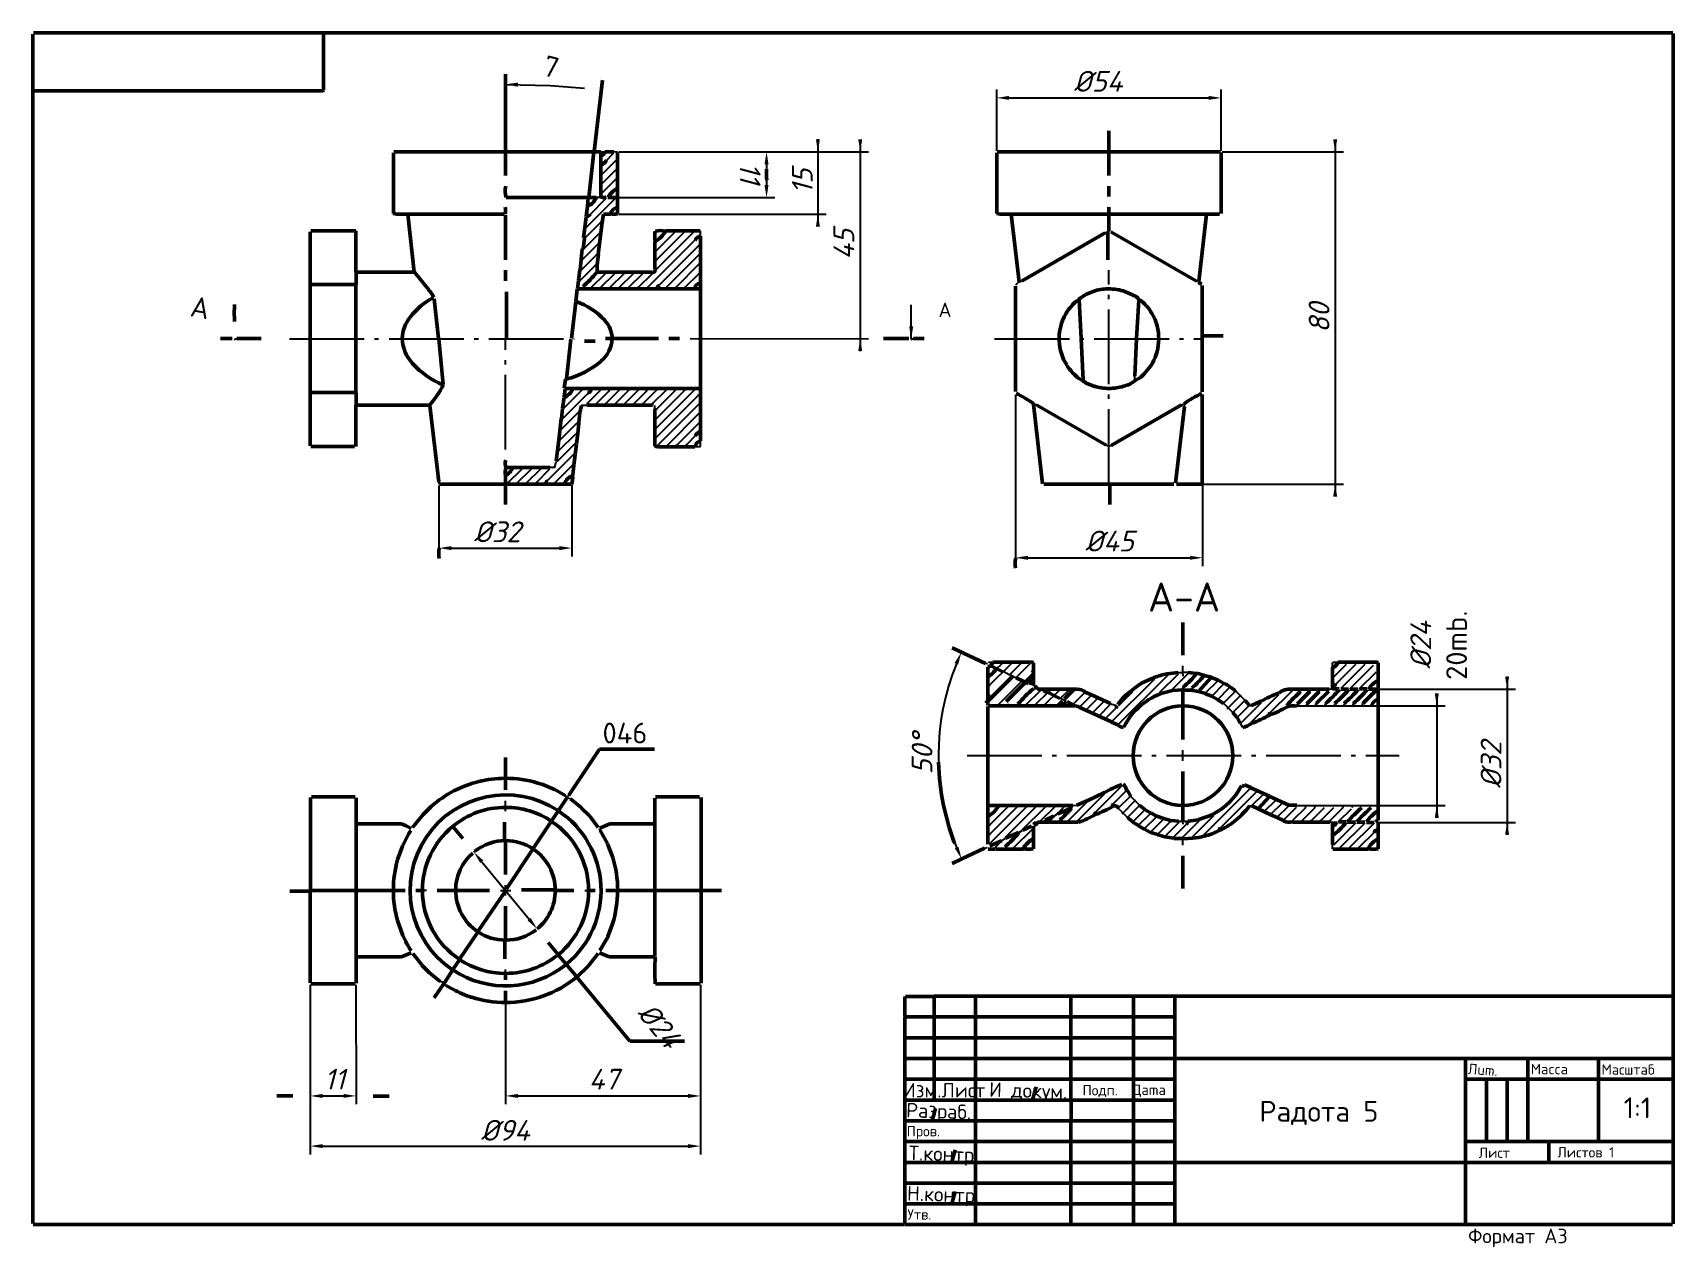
# Model space of a CAD drawing. Header units: millimetres. Extents: x 20 to 415, y 0 to 292.
import ezdxf

# ---------------------------------------------------------------- set-up
doc = ezdxf.new("R2010")
doc.units = ezdxf.units.MM
doc.linetypes.add('CENTER', pattern=[24, 18, -2.5, 1, -2.5])
for name, color, linetype, lineweight in [('AXIS', 1, 'CENTER', 25), ('DIMS', 4, 'Continuous', 25), ('MAIN', 7, 'Continuous', 50), ('TEXT', 7, 'Continuous', 25), ('THIN', 3, 'Continuous', 25)]:
    doc.layers.add(name, color=color, linetype=linetype, lineweight=lineweight)
doc.styles.add('ESKD', font='isocpeur.ttf', dxfattribs={"oblique": 15})
doc.dimstyles.new('ESKD', dxfattribs={"dimtxt": 5, "dimasz": 3, "dimexe": 2, "dimexo": 0, "dimgap": 1, "dimtad": 1, "dimtxsty": 'ESKD', "dimcen": 2.5, "dimclrd": 256, "dimclre": 256, "dimclrt": 256, "dimadec": 0, "dimazin": 3, "dimtfac": 1, "dimtmove": 0, "dimatfit": 3, "dimlwd": 25, "dimlwe": 25})

# ---------------------------------------------------------------- blocks, each defined once
blk = doc.blocks.new('_CLOSEDFILLED')
at = {"color": 0, "linetype": 'BYBLOCK'}
blk.add_solid([(-1, 0.16), (0, 0), (-1, -0.16)], dxfattribs=at)
blk = doc.blocks.new('*D4')
at = {"lineweight": 25}
for p, q in [((126.19, 94.73), (127.74, 96)), ((128.1, 92.41), (139.51, 78.55)), ((141.42, 76.23), (142.96, 77.5))]:
    blk.add_line(p, q, dxfattribs=at)
at = {"layer": 'Defpoints'}
for p in [(126.19, 94.73), (126.19, 94.73), (141.42, 76.23)]:
    blk.add_point(p, dxfattribs=at)
at = {"layer": 'DIMS', "xscale": 3, "yscale": 3}
for p, rotation in [((126.19, 94.73), 129.45240377187358), ((141.42, 76.23), -50.54759622812642)]:
    blk.add_blockref('_CLOSEDFILLED', p, dxfattribs=dict(at, rotation=rotation))
at = {"layer": 'DIMS', "insert": (170.9, 52.97), "char_height": 5, "attachment_point": 5, "rotation": 309.4524, "style": 'ESKD'}
blk.add_mtext('%%c24', dxfattribs=at)
blk = doc.blocks.new('*D14')
at = {"lineweight": 25}
for p, q in [((243.58, 142.83), (241.77, 143.68)), ((243.65, 93.07), (241.84, 92.22))]:
    blk.add_line(p, q, dxfattribs=at)
at = {"layer": 'Defpoints'}
for p in [(243.58, 142.83), (238.05, 117.94), (296.46, 118.03), (243.65, 93.07)]:
    blk.add_point(p, dxfattribs=at)
at = {"layer": 'DIMS', "lineweight": 25}
blk.add_arc((296.46, 118.03), 58.4, 157.8136, 202.3521, dxfattribs=at)
at = {"layer": 'DIMS', "xscale": 3, "yscale": 3}
for p, rotation in [((243.58, 142.83), 66.3420145732216), ((243.65, 93.07), -66.1763221664273)]:
    blk.add_blockref('_CLOSEDFILLED', p, dxfattribs=dict(at, rotation=rotation))
at = {"layer": 'DIMS', "insert": (234.13, 118.38), "char_height": 5, "attachment_point": 5, "rotation": 89.6777, "style": 'ESKD'}
blk.add_mtext('50%%d', dxfattribs=at)

msp = doc.modelspace()

# ---------------------------------------------------------------- hatches: boundary and pattern name
at = {"layer": 'THIN'}
h = msp.add_hatch(dxfattribs=at)
h.set_pattern_fill('ANSI31', scale=0.502358)
h.set_pattern_definition([(45, (-0.8099, 0.8099), (-1.127825, 1.127825), [])])
h.paths.add_polyline_path([(160.555, 254.377), (158.597, 252.59), (158.597, 252.42), (160.044, 252.42), (159.959, 252.249), (157.065, 252.249), (156.724, 252.037), (155.788, 252.037), (153.788, 249.994), (153.575, 247.908), (154.043, 248.079), (153.447, 247.27), (151.447, 230.629), (152.17, 230.629), (155.533, 233.991), (155.533, 236.204), (155.745, 236.673), (155.83, 238.758), (156.043, 239.269), (156.511, 243.312), (156.426, 243.823), (156.597, 244.078), (157.065, 248.377), (157.363, 248.632), (158.98, 248.632), (160.512, 250.164)])
h.paths.add_polyline_path([(160.512, 263.06), (157.831, 263.06), (157.107, 262.336), (157.107, 260.421), (158.044, 261.059), (157.107, 260.08), (157.107, 252.42), (158.256, 252.42), (160.555, 254.76)])
h = msp.add_hatch(dxfattribs=at)
h.set_pattern_fill('ANSI31', scale=0.502358)
h.set_pattern_definition([(45, (-0.8719, 0.8719), (-1.127825, 1.127825), [])])
h.paths.add_polyline_path([(180.558, 243.993), (172.471, 244.035), (170.088, 241.61), (170.173, 234.97), (169.918, 234.077), (155.745, 234.034), (152.511, 230.629), (170.131, 230.629), (170.599, 231.097), (170.471, 230.629), (174.642, 230.629), (174.77, 230.757), (174.897, 230.629), (179.111, 230.629), (180.558, 232.076), (180.43, 234.162), (180.558, 234.332), (180.558, 240.716), (180.43, 240.886), (180.558, 242.971), (179.622, 242.333), (180.515, 243.227)])
h = msp.add_hatch(dxfattribs=at)
h.set_pattern_fill('ANSI31', scale=0.502358)
h.set_pattern_definition([(45, (-0.9369, 0.9369), (-1.127825, 1.127825), [])])
h.paths.add_polyline_path([(133.869, 183.644), (143.36, 183.644), (143.743, 184.027), (143.658, 183.644), (147.829, 183.644), (149.787, 185.601), (150.893, 194.922), (150.808, 195.56), (150.979, 195.73), (151.191, 197.475), (151.106, 198.114), (151.277, 198.327), (151.489, 200.071), (151.404, 200.667), (151.574, 200.88), (151.702, 202.285), (152.043, 202.625), (169.194, 202.71), (169.918, 202.582), (170.088, 202.37), (170.173, 201.348), (170.088, 192.624), (179.281, 192.624), (180.558, 193.943), (180.558, 195.816), (179.622, 195.177), (180.558, 196.156), (180.43, 198.241), (180.558, 198.412), (180.558, 204.796), (180.43, 204.966), (180.558, 205.987), (169.918, 206.072), (168.003, 205.902), (167.875, 206.03), (160.938, 206.072), (159.022, 205.902), (158.895, 206.03), (154.681, 206.03), (153.915, 205.306), (154.341, 206.03), (150.17, 206.03), (148.127, 203.944), (146.084, 187.261), (145.871, 187.048), (144.68, 187.006), (135.7, 187.048), (133.869, 185.218)])
h = msp.add_hatch(dxfattribs=at)
h.set_pattern_fill('ANSI31', scale=0.502358)
h.set_pattern_definition([(45, (-0.8904, 0.8904), (-1.127825, 1.127825), [])])
h.paths.add_polyline_path([(260.698, 140.105), (251.25, 140.148), (250.782, 139.509), (251.931, 138.999), (252.016, 138.658), (250.229, 136.828), (250.229, 132.7), (254.953, 137.254), (254.953, 137.466), (253.974, 138.02), (254.953, 137.594), (255.081, 137.254), (255.591, 137.296), (256.528, 136.871), (256.613, 136.53), (250.484, 130.231), (254.655, 130.231), (259.549, 135.126), (259.507, 135.338), (258.443, 135.807), (258.358, 136.147), (260.656, 138.445)])
h = msp.add_hatch(dxfattribs=at)
h.set_pattern_fill('ANSI31', scale=0.502358)
h.set_pattern_definition([(45, (-1.082, 1.082), (-1.127825, 1.127825), [])])
h.paths.add_polyline_path([(343.137, 139.935), (342.414, 139.424), (341.861, 139.297), (341.222, 139.509), (340.797, 140.063), (340.116, 139.424), (339.605, 139.297), (338.966, 139.509), (338.541, 140.063), (337.86, 139.424), (337.349, 139.297), (336.711, 139.509), (336.285, 140.02), (333.391, 137.126), (333.902, 136.7), (334.115, 136.232), (334.072, 135.722), (333.689, 135.211), (334.583, 134.955), (335.093, 134.189), (335.519, 134.572), (336.072, 134.7), (336.711, 134.487), (337.136, 133.934), (337.817, 134.572), (338.328, 134.7), (338.966, 134.487), (339.392, 133.934), (343.563, 138.105), (343.01, 138.53), (342.797, 138.999), (342.839, 139.509)])
h = msp.add_hatch(dxfattribs=at)
h.set_pattern_fill('ANSI31', scale=0.502358)
h.set_pattern_definition([(45, (-0.9733, 0.9733), (-1.127825, 1.127825), [])])
h.paths.add_polyline_path([(299.939, 137.509), (297.002, 137.722), (296.96, 136.956), (296.875, 137.722), (294.917, 137.637), (292.831, 137.339), (290.491, 136.658), (290.15, 136.36), (289.682, 136.402), (286.32, 134.658), (284.915, 133.381), (284.447, 133.466), (281.425, 130.444), (281.51, 129.976), (281.085, 129.55), (279.765, 130.061), (279.723, 130.572), (279.34, 130.572), (279.127, 130.359), (278.233, 130.785), (278.191, 131.295), (277.808, 131.295), (277.595, 131.083), (276.744, 131.466), (276.658, 132.019), (276.275, 132.019), (276.02, 131.806), (275.211, 132.189), (275.126, 132.742), (274.743, 132.742), (274.488, 132.53), (273.637, 132.913), (273.594, 133.423), (273.211, 133.423), (272.998, 133.21), (272.147, 133.636), (271.679, 133.636), (269.168, 130.955), (270.104, 130.529), (270.232, 130.019), (270.615, 130.019), (270.828, 130.231), (271.424, 130.146), (271.892, 129.891), (271.892, 129.423), (272.615, 129.593), (273.381, 129.21), (273.424, 128.742), (274.062, 128.912), (274.871, 128.529), (274.956, 128.018), (275.594, 128.188), (276.446, 127.805), (276.488, 127.295), (276.871, 127.295), (277.084, 127.508), (278.063, 126.997), (278.063, 126.529), (278.446, 126.529), (278.659, 126.741), (279.595, 126.273), (279.595, 125.805), (280.276, 126.018), (281.127, 125.592), (281.127, 125.124), (281.51, 125.124), (281.723, 125.337), (282.532, 125.039), (284.404, 128.018), (287.426, 130.912), (291.214, 133.125), (291.682, 133.083), (294.236, 133.891), (296.662, 134.062)])
h = msp.add_hatch(dxfattribs=at)
h.set_pattern_fill('ANSI31', scale=0.502358)
h.set_pattern_definition([(45, (-1.046, 1.046), (-1.127825, 1.127825), [])])
h.paths.add_polyline_path([(300.96, 133.721), (300.96, 133.508), (302.067, 133.21), (302.152, 132.742), (302.535, 132.742), (302.748, 132.955), (303.727, 132.53), (303.727, 132.061), (304.365, 132.232), (305.131, 131.806), (305.174, 131.253), (305.727, 131.423), (306.536, 130.827), (306.451, 130.359), (308.749, 128.146), (309.302, 128.231), (309.898, 127.508), (309.77, 126.954), (310.281, 126.954), (310.792, 126.146), (310.621, 125.592), (311.09, 125.592), (311.388, 125.039), (312.962, 125.677), (313.345, 126.061), (313.813, 126.018), (317.005, 127.55), (317.601, 128.061), (318.027, 128.018), (321.432, 129.636), (325.262, 133.466), (325.262, 133.636), (321.772, 133.636), (320.495, 133.04), (320.112, 132.657), (319.644, 132.7), (316.367, 131.125), (315.941, 130.742), (315.473, 130.785), (313.047, 129.593), (313.09, 130.189), (312.494, 130.189), (311.941, 130.87), (312.068, 131.466), (309.813, 133.721), (309.174, 133.508), (308.408, 134.104), (308.408, 134.615), (307.812, 134.487), (307.089, 134.955), (307.089, 135.466), (306.451, 135.296), (305.642, 135.722), (305.599, 136.232), (305.216, 136.232), (305.004, 136.019), (303.727, 136.488)])
h = msp.add_hatch(dxfattribs=at)
h.set_pattern_fill('ANSI31', scale=0.502358)
h.set_pattern_definition([(45, (-0.928, 0.928), (-1.127825, 1.127825), [])])
h.paths.add_polyline_path([(257.209, 130.231), (265.891, 130.231), (267.21, 131.551), (267.168, 131.763), (266.189, 132.189), (266.231, 132.317), (267.21, 131.891), (267.338, 131.551), (267.849, 131.593), (269.04, 131.125), (271.381, 133.636), (264.954, 133.636), (264.571, 133.083), (265.55, 132.657), (265.55, 132.487), (264.486, 133.04), (264.614, 133.636), (263.763, 133.636), (264.061, 133.296), (263.933, 133.253), (263.167, 133.636), (260.613, 133.764)])
h = msp.add_hatch(dxfattribs=at)
h.set_pattern_fill('ANSI31', scale=1.308036, angle=90)
h.set_pattern_definition([(135, (-1.6107, -1.6107), (-2.936625, -2.936625), [])])
h.paths.add_polyline_path([(309.643, 133.594), (309.387, 132.317), (308.962, 131.593), (307.898, 130.785), (306.621, 130.529), (308.919, 128.274), (309.174, 129.508), (309.6, 130.231), (310.664, 131.04), (311.941, 131.295)])
h = msp.add_hatch(dxfattribs=at)
h.set_pattern_fill('ANSI31', scale=0.502358)
h.set_pattern_definition([(45, (-1.0631, 1.0631), (-1.127825, 1.127825), [])])
h.paths.add_polyline_path([(267.38, 102.227), (272.147, 102.227), (275.254, 103.674), (275.68, 104.1), (276.105, 104.057), (279.297, 105.547), (279.893, 106.058), (280.319, 106.015), (280.915, 106.27), (281.383, 105.717), (281.17, 105.462), (281.17, 105.079), (283.34, 102.866), (284.021, 102.951), (284.745, 102.355), (284.702, 101.802), (285.341, 101.929), (286.022, 101.419), (286.022, 100.908), (286.618, 101.078), (287.469, 100.567), (287.469, 100.099), (288.065, 100.269), (288.873, 99.886), (289.001, 99.376), (289.384, 99.376), (289.597, 99.588), (290.576, 99.205), (290.661, 98.737), (291.044, 98.737), (291.299, 98.993), (292.278, 98.737), (292.406, 98.227), (292.789, 98.227), (293.087, 98.525), (295.683, 98.184), (299.556, 98.312), (303.131, 99.12), (305.174, 99.929), (305.642, 100.397), (306.238, 100.44), (309.813, 102.866), (311.217, 104.185), (312.877, 106.185), (313.26, 106.185), (313.303, 105.717), (313.941, 105.887), (315.175, 105.419), (317.218, 107.462), (317.559, 108.015), (316.58, 108.483), (316.537, 108.994), (316.154, 108.994), (315.941, 108.781), (315.005, 109.207), (314.963, 109.76), (314.282, 109.547), (313.473, 109.93), (313.473, 110.484), (313.09, 110.484), (312.835, 110.228), (311.6, 110.697), (308.791, 107.036), (306.961, 105.334), (304.408, 103.504), (303.94, 103.547), (303.259, 103.121), (300.875, 102.227), (300.407, 102.312), (298.407, 101.929), (298.024, 101.631), (297.981, 101.887), (297.002, 101.844), (296.96, 101.419), (296.875, 101.844), (294.023, 102.057), (292.576, 102.44), (292.491, 102.951), (291.64, 102.738), (290.874, 103.036), (290.831, 103.547), (290.448, 103.547), (290.193, 103.334), (289.341, 103.802), (289.341, 104.27), (288.746, 104.1), (287.937, 104.653), (287.979, 105.164), (287.426, 104.994), (286.66, 105.589), (286.745, 106.143), (284.532, 108.441), (283.936, 108.483), (283.511, 109.122), (283.681, 109.718), (283.17, 109.675), (282.617, 110.697), (281.936, 110.739), (278.574, 109.079), (278.191, 108.696), (277.722, 108.739), (274.445, 107.164), (274.02, 106.781), (273.552, 106.824), (271.424, 105.717), (270.615, 105.589)])
h = msp.add_hatch(dxfattribs=at)
h.set_pattern_fill('ANSI31', scale=1.308036, angle=90)
h.set_pattern_definition([(135, (-0.496, -0.496), (-2.936625, -2.936625), [])])
h.paths.add_polyline_path([(284.362, 108.271), (284.107, 107.079), (283.255, 105.93), (282.234, 105.419), (281.298, 105.291), (283.596, 102.951), (283.851, 104.185), (284.277, 104.908), (285.341, 105.717), (286.618, 105.972)])
h = msp.add_hatch(dxfattribs=at)
h.set_pattern_fill('ANSI31', scale=0.502358)
h.set_pattern_definition([(45, (-0.0138, 0.0138), (-1.127825, 1.127825), [])])
h.paths.add_polyline_path([(316.452, 104.525), (317.388, 104.44), (318.069, 103.717), (318.921, 103.717), (319.602, 102.993), (320.453, 102.993), (321.134, 102.227), (321.772, 102.866), (322.411, 103.078), (323.049, 102.866), (323.475, 102.355), (324.241, 103.036), (324.964, 103.078), (325.73, 102.355), (326.411, 102.993), (326.922, 103.121), (327.56, 102.908), (327.986, 102.397), (328.88, 103.121), (329.688, 103.036), (330.242, 102.397), (330.88, 102.993), (331.391, 103.121), (332.029, 102.908), (332.455, 102.355), (332.923, 102.653), (333.689, 102.61), (334.327, 101.929), (337.817, 105.419), (337.051, 104.866), (336.498, 104.738), (335.86, 104.951), (335.434, 105.504), (334.796, 104.908), (334.285, 104.781), (333.646, 104.994), (333.221, 105.547), (332.54, 104.908), (332.029, 104.781), (331.391, 104.994), (330.965, 105.547), (330.284, 104.908), (329.773, 104.781), (329.135, 104.994), (328.709, 105.504), (328.028, 104.866), (327.518, 104.738), (326.879, 104.951), (326.454, 105.504), (325.858, 104.951), (325.347, 104.823), (324.709, 105.036), (324.283, 105.547), (323.858, 105.291), (323.092, 105.334), (322.453, 106.015), (321.517, 106.058), (320.921, 106.738), (319.985, 106.781), (319.389, 107.462)])
h = msp.add_hatch(dxfattribs=at)
h.set_pattern_fill('ANSI31', scale=0.502358)
h.set_pattern_definition([(45, (-0.9906, 0.9906), (-1.127825, 1.127825), [])])
h.paths.add_polyline_path([(270.104, 105.632), (252.655, 105.632), (250.229, 103.163), (250.271, 96.311), (252.867, 97.375), (250.271, 96.099), (250.229, 95.716), (253.804, 95.716), (257.166, 99.248), (253.548, 97.546), (253.293, 97.631), (254.102, 98.227), (254.527, 98.184), (257.847, 99.759), (258.23, 100.142), (258.741, 100.057), (257.932, 99.674), (254.144, 95.716), (258.315, 95.716), (260.698, 98.141), (260.698, 100.865), (258.698, 100.099), (260.613, 101.036), (260.698, 102.014), (260.869, 102.185), (263.167, 102.227), (265.38, 103.291), (265.338, 103.121), (263.763, 102.397), (263.763, 102.227), (267.082, 102.227), (269.849, 105.164), (267.125, 104.015), (270.104, 105.462)])
h = msp.add_hatch(dxfattribs=at)
h.set_pattern_fill('ANSI31', scale=0.502358)
h.set_pattern_definition([(45, (-0.0573, 0.0573), (-1.127825, 1.127825), [])])
h.paths.add_polyline_path([(333.221, 95.716), (341.392, 95.716), (343.691, 98.056), (343.691, 99.972), (343.052, 99.631), (343.691, 100.312), (343.691, 101.802), (336.37, 101.802), (333.263, 98.695)])

# ---------------------------------------------------------------- linework, layer by layer
at = {"layer": 'AXIS'}
for p, q in [((279.103, 183.388), (279.103, 234.8)), ((81.776, 218.333), (150.34, 218.333)), ((133.799, 191.645), (133.799, 218.287)), ((251.591, 218.334), (301.556, 218.334)), ((244.951, 117.939), (348.968, 117.939))]:
    msp.add_line(p, q, dxfattribs=at)
at = {"layer": 'MAIN'}
for p, q in [((20, 277.998), (20, 291.66)), ((20.192, 291.991), (89.947, 291.991)), ((89.99, 278.211), (89.99, 291.957)), ((414.894, 291.983), (90.033, 291.983)), ((414.979, 5.192), (414.979, 291.83)), ((133.815, 263.393), (133.815, 282.041)), ((155.161, 263.402), (157.204, 280.603)), ((20, 5.319), (20, 277.998)), ((20.021, 277.998), (89.607, 277.998)), ((279.099, 263.393), (279.099, 268.379)), ((106.81, 248.504), (106.81, 263.06)), ((106.929, 263.329), (133.76, 263.329)), ((133.824, 257.654), (133.824, 263.308)), ((133.845, 263.342), (155.064, 263.342)), ((153.873, 252.369), (155.107, 263.308)), ((156.81, 263.329), (155.277, 263.329)), ((156.809, 252.505), (156.809, 263.308)), ((157.746, 263.342), (159.916, 263.342)), ((160.81, 248.504), (160.81, 263.187)), ((252.107, 248.504), (252.107, 263.06)), ((252.229, 263.342), (305.982, 263.342)), ((279.106, 257.654), (279.106, 263.308)), ((306.109, 248.504), (306.109, 263.187)), ((279.099, 252.59), (279.099, 255.058)), ((153.702, 252.348), (133.997, 252.348)), ((153.243, 247.785), (153.54, 250.253)), ((153.575, 250.292), (153.745, 252.284)), ((153.915, 252.312), (155.618, 252.312)), ((160.384, 252.326), (158.426, 252.326)), ((279.099, 244.248), (279.099, 250.036)), ((111.823, 234.374), (110.291, 248.32)), ((110.334, 248.363), (133.614, 248.363)), ((133.824, 237.354), (133.824, 248.121)), ((152.621, 242.633), (152.919, 245.102)), ((152.936, 245.142), (153.234, 247.696)), ((156.166, 238.674), (157.07, 246.291)), ((157.065, 246.334), (157.405, 248.303)), ((157.405, 248.333), (159.066, 248.333)), ((257.464, 232.034), (255.591, 248.32)), ((255.634, 248.363), (305.77, 248.363)), ((300.747, 232.076), (302.62, 248.32)), ((86.8, 192.581), (86.8, 244.078)), ((97.749, 244.295), (86.968, 244.295)), ((97.796, 234.332), (97.796, 244.274)), ((152.495, 240.008), (152.838, 242.562)), ((169.79, 235.098), (169.79, 241.737)), ((172.386, 244.333), (179.026, 244.333)), ((180.729, 244.304), (179.11, 244.304)), ((180.786, 193.773), (180.786, 243.057)), ((258.185, 232.259), (278.193, 243.81)), ((278.849, 237.351), (278.849, 244.161)), ((300.196, 232.172), (279.594, 244.067)), ((151.776, 234.919), (152.074, 237.43)), ((151.999, 237.481), (152.297, 239.95)), ((155.916, 236.162), (156.171, 238.673)), ((97.821, 231.395), (97.821, 234.332)), ((97.843, 234.332), (111.781, 234.332)), ((115.322, 230.118), (111.866, 234.332)), ((133.824, 232.289), (133.824, 234.8)), ((151.382, 232.372), (151.68, 234.84)), ((155.873, 234.373), (155.873, 236.12)), ((155.873, 234.332), (169.024, 234.332)), ((86.842, 231.353), (97.757, 231.353)), ((97.8, 205.391), (97.8, 231.31)), ((134.047, 218.389), (134.047, 229.649)), ((150.766, 227.267), (151.106, 230.289)), ((151.149, 230.374), (151.362, 232.289)), ((151.191, 230.331), (180.771, 230.331)), ((256.585, 205.647), (256.585, 231.012)), ((284.958, 228.833), (282.574, 229.838)), ((301.594, 205.519), (301.594, 231.14)), ((117.686, 218.39), (116.675, 227.948)), ((149.692, 218.386), (150.756, 227.178)), ((272.445, 218.347), (271.934, 227.693)), ((285.766, 218.347), (286.277, 227.65)), ((65.22, 218.347), (68.029, 218.347)), ((69.136, 218.347), (75.009, 218.347)), ((118.803, 207.349), (117.729, 218.305)), ((148.468, 208.626), (149.574, 218.244)), ((152.857, 217.715), (155.41, 217.715)), ((157.916, 218.347), (159.448, 218.347)), ((159.533, 218.369), (170.641, 218.369)), ((173.152, 218.369), (175.706, 218.369)), ((224.863, 218.347), (230.949, 218.347)), ((232.056, 218.347), (234.652, 218.347)), ((272.871, 208.413), (272.445, 218.305)), ((285.341, 209.349), (285.766, 218.305)), ((301.621, 218.997), (306.615, 218.997)), ((287.554, 209.775), (289.188, 211.818)), ((147.914, 204.242), (148.17, 206.285)), ((147.97, 206.397), (148.268, 208.61)), ((148.212, 206.328), (180.771, 206.328)), ((275.637, 206.864), (273.509, 207.741)), ((86.842, 205.349), (97.757, 205.349)), ((97.796, 192.419), (97.796, 202.327)), ((97.821, 202.327), (97.821, 205.306)), ((97.843, 202.327), (115.569, 202.327)), ((117.771, 183.856), (115.611, 202.285)), ((147.27, 199.093), (147.568, 201.562)), ((147.574, 201.646), (147.914, 204.2)), ((151.692, 200.594), (152.137, 202.255)), ((153.575, 202.327), (169.194, 202.327)), ((263.133, 183.408), (260.954, 202.582)), ((278.449, 192.722), (261.76, 202.357)), ((279.636, 192.636), (296.621, 202.443)), ((295.13, 183.516), (297.3, 202.029)), ((301.594, 183.357), (301.594, 204.923)), ((146.653, 193.941), (147.26, 199.052)), ((151.196, 195.517), (151.494, 198.028)), ((151.489, 198.071), (151.745, 200.582)), ((169.79, 194.666), (169.79, 201.348)), ((146.345, 191.431), (146.643, 193.9)), ((150.901, 193.006), (151.199, 195.474)), ((169.807, 192.496), (169.807, 194.581)), ((97.438, 192.351), (86.926, 192.351)), ((145.999, 188.836), (146.34, 191.389)), ((150.29, 187.943), (150.588, 190.411)), ((150.596, 190.453), (150.893, 192.964)), ((170.514, 192.326), (179.409, 192.326)), ((133.955, 187.346), (144.509, 187.346)), ((149.995, 185.389), (150.293, 187.9)), ((117.909, 183.314), (149.659, 183.314)), ((133.824, 183.357), (133.824, 185.346)), ((133.824, 178.409), (133.824, 183.272)), ((279.042, 183.314), (263.465, 183.314)), ((279.127, 183.314), (294.747, 183.314)), ((279.37, 178.411), (279.37, 183.274)), ((301.541, 183.314), (295.385, 183.314)), ((296.938, 142.105), (296.938, 149.979)), ((249.377, 140.114), (241.334, 143.893)), ((249.931, 132.572), (249.931, 139.211)), ((253.54, 138.13), (250.663, 139.569)), ((251.165, 140.446), (260.06, 140.446)), ((260.95, 138.36), (260.95, 140.275)), ((260.954, 134.913), (260.954, 138.275)), ((332.923, 134.062), (332.923, 139.169)), ((334.242, 140.446), (343.137, 140.446)), ((343.942, 138.318), (343.942, 140.275)), ((249.497, 130.613), (256.072, 137.188)), ((254.397, 130.989), (260.983, 137.576)), ((259.669, 135.279), (256.791, 136.717)), ((293.214, 137.637), (295.768, 137.977)), ((300.194, 137.722), (298.109, 137.977)), ((302.012, 137.288), (300.206, 137.772)), ((300.662, 133.423), (303.769, 136.743)), ((303.776, 136.811), (302.06, 137.271)), ((305.387, 136.105), (303.812, 136.743)), ((306.853, 135.296), (305.452, 136.105)), ((343.946, 102.397), (343.946, 138.233)), ((249.973, 130.06), (249.973, 132.488)), ((261.89, 133.975), (271.509, 133.975)), ((267.329, 131.704), (264.452, 133.142)), ((266.713, 129.83), (267.96, 131.077)), ((268.45, 131.651), (270.834, 134.035)), ((270.44, 130.181), (269.087, 130.962)), ((274.914, 132.615), (273.424, 133.253)), ((279.519, 130.463), (274.947, 132.553)), ((291.39, 132.807), (294.401, 133.614)), ((294.406, 133.594), (296.789, 133.764)), ((296.917, 129.946), (296.917, 133.721)), ((298.833, 133.721), (296.959, 133.721)), ((300.62, 133.381), (298.875, 133.679)), ((302.331, 132.901), (300.654, 133.35)), ((303.897, 132.232), (302.365, 132.827)), ((305.288, 131.442), (303.953, 132.213)), ((306.657, 130.586), (305.308, 131.366)), ((312.877, 130.061), (311.898, 131.253)), ((313.43, 130.036), (315.729, 131.04)), ((323.219, 133.975), (332.114, 133.975)), ((324.539, 130.444), (327.518, 133.423)), ((326.794, 130.444), (329.773, 133.423)), ((329.05, 130.487), (332.029, 133.466)), ((334.541, 134.017), (332.964, 134.017)), ((336.797, 133.981), (334.924, 133.981)), ((339.051, 133.97), (337.178, 133.97)), ((341.265, 133.996), (339.434, 133.996)), ((340.286, 130.487), (343.648, 133.889)), ((343.65, 133.953), (341.646, 133.953)), ((249.931, 106.058), (249.931, 129.806)), ((252.528, 129.946), (250.058, 129.946)), ((252.612, 129.903), (270.402, 129.903)), ((279.737, 126.049), (272.1, 129.54)), ((296.938, 121.804), (296.938, 129.861)), ((309.898, 127.124), (308.962, 128.316)), ((310.732, 125.752), (309.958, 127.092)), ((281.255, 125.337), (279.765, 125.975)), ((149.027, 108.406), (156.448, 119.537)), ((169.662, 119.515), (156.469, 119.515)), ((133.815, 112.527), (133.815, 117.506)), ((133.824, 109.675), (133.824, 112.442)), ((296.938, 106.015), (296.938, 114.101)), ((313.26, 110.313), (311.771, 110.952)), ((86.83, 85.544), (86.83, 107.888)), ((97.651, 107.994), (87.138, 107.994)), ((97.821, 101.504), (97.821, 107.803)), ((148.167, 108.368), (146.13, 109.544)), ((146.573, 104.724), (148.531, 107.661)), ((152.043, 105.419), (149.446, 107.513)), ((169.79, 85.544), (169.79, 107.675)), ((169.96, 107.994), (180.515, 107.994)), ((180.938, 63.158), (180.938, 107.888)), ((271.424, 106.032), (273.807, 107.036)), ((273.85, 107.079), (278.02, 109.037)), ((284.32, 108.245), (283.553, 109.573)), ((316.316, 108.847), (313.285, 110.233)), ((315.048, 105.164), (317.814, 108.143)), ((317.814, 108.186), (316.367, 108.824)), ((322.428, 106.053), (317.857, 108.143)), ((111.44, 100.61), (113.994, 103.802)), ((114.005, 103.791), (115.941, 105.728)), ((144.893, 102.227), (146.51, 104.568)), ((154.096, 103.344), (152.032, 105.409)), ((156.145, 100.652), (154.085, 103.334)), ((240.664, 100.66), (239.254, 105.953)), ((249.931, 96.652), (249.931, 103.291)), ((249.973, 103.376), (249.973, 105.918)), ((250.016, 105.939), (252.485, 105.939)), ((252.569, 105.96), (270.402, 105.96)), ((263.72, 102.44), (265.806, 103.334)), ((266.785, 103.93), (270.019, 105.334)), ((284.873, 101.974), (283.638, 102.993)), ((287.767, 104.994), (286.575, 105.96)), ((289.139, 104.16), (287.799, 104.934)), ((290.587, 103.36), (289.202, 104.159)), ((292.278, 102.78), (290.661, 103.376)), ((294.013, 102.358), (292.288, 102.82)), ((296.917, 102.185), (296.917, 105.96)), ((300.747, 102.568), (304.195, 103.802)), ((318.076, 103.73), (313.504, 105.82)), ((319.602, 103.036), (318.112, 103.674)), ((321.141, 102.329), (319.652, 103.01)), ((324.326, 105.981), (322.453, 105.981)), ((97.821, 85.544), (97.821, 101.461)), ((97.864, 101.504), (108.674, 101.504)), ((123.57, 97.971), (121.101, 100.865)), ((133.578, 97.546), (133.578, 101.932)), ((140.466, 95.588), (144.85, 102.1)), ((156.511, 100.482), (158.937, 101.504)), ((158.413, 96.758), (156.594, 99.908)), ((169.748, 101.504), (158.937, 101.504)), ((254.187, 98.056), (257.379, 99.418)), ((258.4, 100.014), (260.486, 100.933)), ((260.954, 97.971), (260.954, 100.95)), ((261.89, 101.889), (271.679, 101.889)), ((286.228, 101.135), (284.879, 101.915)), ((287.629, 100.253), (286.244, 101.052)), ((289.143, 99.451), (287.709, 100.279)), ((290.848, 98.963), (289.197, 99.405)), ((292.577, 98.402), (290.872, 98.859)), ((295.896, 102.142), (294.066, 102.355)), ((298.194, 102.185), (300.705, 102.525)), ((323.389, 101.889), (332.285, 101.889)), ((332.923, 96.567), (332.923, 101.802)), ((336.202, 101.997), (334.372, 101.997)), ((338.456, 101.91), (336.583, 101.91)), ((340.711, 101.892), (338.838, 101.892)), ((342.966, 101.88), (341.093, 101.88)), ((343.946, 97.886), (343.946, 101.887)), ((107.848, 92.907), (109.023, 96.184)), ((133.824, 89.332), (133.824, 97.461)), ((134.057, 85.842), (140.424, 95.418)), ((159.635, 93.417), (158.376, 96.737)), ((243.717, 93.119), (249.165, 95.665)), ((251.676, 95.443), (250.058, 95.443)), ((250.441, 96.252), (253.208, 97.461)), ((251.761, 95.418), (258.443, 95.418)), ((260.924, 95.545), (260.924, 97.886)), ((294.661, 98.056), (292.619, 98.397)), ((296.834, 97.993), (294.702, 97.993)), ((296.96, 97.886), (299.215, 98.056)), ((334.754, 95.452), (333.016, 95.452)), ((334.838, 95.418), (341.477, 95.418)), ((343.92, 95.545), (343.92, 97.801)), ((241.334, 92.013), (243.674, 93.077)), ((296.938, 85.969), (296.938, 93.843)), ((81.862, 85.333), (86.758, 85.333)), ((86.8, 63.243), (86.8, 85.459)), ((86.842, 85.501), (109.653, 85.501)), ((97.821, 69.499), (97.821, 85.459)), ((112.249, 85.48), (113.781, 85.48)), ((117.356, 85.48), (121.783, 85.48)), ((129.997, 85.48), (121.867, 85.48)), ((127.188, 75.585), (133.699, 85.203)), ((137.656, 85.635), (145.743, 85.635)), ((145.829, 85.501), (150.298, 85.501)), ((155.405, 85.48), (153.83, 85.48)), ((158.001, 85.48), (160.768, 85.48)), ((160.853, 85.501), (180.771, 85.501)), ((169.811, 69.541), (169.811, 85.459)), ((185.793, 85.48), (180.814, 85.48)), ((133.815, 73.585), (133.815, 81.714)), ((109.108, 74.606), (107.806, 78.224)), ((122.761, 68.946), (127.145, 75.457)), ((158.461, 74.436), (159.593, 77.415)), ((133.626, 69.029), (133.626, 73.498)), ((146.489, 70.078), (144.106, 72.972)), ((156.544, 71.013), (158.505, 74.411)), ((97.821, 63.157), (97.821, 69.456)), ((97.864, 69.499), (108.802, 69.499)), ((108.802, 69.499), (111.142, 70.478)), ((113.653, 67.541), (111.483, 70.308)), ((115.409, 65.764), (113.643, 67.531)), ((121.101, 66.435), (122.719, 68.775)), ((150.995, 64.704), (146.535, 69.995)), ((151.063, 64.646), (153.703, 67.287)), ((153.745, 67.243), (156.145, 70.308)), ((158.81, 69.499), (156.469, 70.478)), ((158.81, 69.499), (169.748, 69.499)), ((118.08, 63.566), (115.398, 65.754)), ((119.101, 63.243), (121.059, 66.264)), ((133.824, 63.923), (133.824, 65.499)), ((163.789, 49.181), (151.021, 64.604)), ((86.926, 62.987), (97.651, 62.987)), ((116.675, 59.668), (119.059, 63.158)), ((121.106, 61.684), (119.48, 62.622)), ((133.824, 58.561), (133.824, 61.328)), ((180.686, 63), (169.918, 63)), ((230.098, 59.987), (236.95, 59.987)), ((236.993, 35.068), (236.993, 59.966)), ((237.035, 60.008), (414.936, 60.008)), ((246.994, 5.064), (246.994, 59.966)), ((269.977, 35.068), (269.977, 59.966)), ((285, 5.064), (285, 59.966)), ((295.002, 5.064), (295.002, 59.966)), ((229.975, 45.07), (229.975, 54.986)), ((230.013, 55.029), (294.959, 55.029)), ((176.94, 49.168), (163.789, 49.168)), ((230.013, 50.007), (294.959, 50.007)), ((229.991, 40.005), (229.991, 44.985)), ((230.013, 45.015), (294.959, 45.015)), ((365.013, 45.006), (295.044, 45.006)), ((364.999, 25.024), (364.999, 44.985)), ((365.013, 45.015), (397.018, 45.015)), ((379.994, 25.067), (379.994, 44.985)), ((396.997, 40.048), (396.997, 44.985)), ((397.018, 45.006), (414.936, 45.006)), ((229.975, 35.026), (229.975, 40.005)), ((230.013, 40.005), (294.959, 40.005)), ((365.013, 40.005), (414.936, 40.005)), ((369.993, 25.067), (369.993, 39.963)), ((374.972, 25.067), (374.972, 39.963)), ((396.976, 25.067), (396.976, 39.963)), ((78.754, 36.026), (82.585, 36.026)), ((101.949, 35.983), (105.78, 35.983)), ((260.727, 35.06), (261.564, 38.183)), ((229.991, 30.046), (229.991, 34.983)), ((230.055, 35.026), (294.959, 35.026)), ((236.586, 30.053), (237.381, 33.02)), ((269.998, 30.046), (269.998, 34.983)), ((229.975, 5.064), (229.975, 29.961)), ((230.013, 30.004), (294.959, 30.004)), ((269.977, 5.064), (269.977, 29.961)), ((230.013, 25.024), (294.959, 25.024)), ((364.992, 20.045), (364.992, 24.982)), ((365.056, 25.024), (379.952, 25.024)), ((385.017, 25.003), (380.037, 25.003)), ((384.995, 20.045), (384.995, 24.982)), ((385.016, 25.003), (396.933, 25.003)), ((397.018, 25.024), (414.936, 25.024)), ((230.013, 20.002), (414.936, 20.002)), ((241.31, 20.051), (242.105, 23.018)), ((364.999, 5.064), (364.999, 19.96)), ((230.013, 15.023), (294.959, 15.023)), ((241.31, 10.05), (242.105, 13.017)), ((230.013, 10.001), (294.959, 10.001)), ((229.928, 5.047), (20.072, 5.047)), ((230.013, 5.028), (414.851, 5.028))]:
    msp.add_line(p, q, dxfattribs=at)
for centre, radius, start, end in [((89.705, 278.319), 0.313, 252.97866, 339.14305), ((156.768, 263.392), 0.948, 275.13471, 354.86442), ((156.058, 262.402), 2.364, 289.89563, 332.33983), ((207.632, 257.866), 11.01, 173.33806, 187.11356), ((138.781, 253.808), 5.047, 165.83029, 196.64699), ((164.478, 248.428), 7.21, 121.23087, 146.58977), ((131.049, 249.283), 2.775, 340.82555, 15.38651), ((151.342, 254.567), 4.924, 297.78328, 332.21592), ((157.522, 254.037), 1.731, 246.95377, 287.03146), ((161.775, 247.369), 2.891, 110.69574, 159.30343), ((108.637, 259.071), 10.778, 260.23213, 278.53424), ((153.246, 248.725), 0.999, 274.24342, 335.85725), ((159.824, 252.568), 4.253, 260.95802, 283.50104), ((253.937, 259.071), 10.778, 260.23213, 278.53424), ((175.713, 242.942), 5.96, 167.69921, 190.70474), ((166.109, 248.036), 7.325, 300.76113, 329.0076), ((171.182, 238.41), 5.96, 79.29553, 102.30046), ((181.278, 241.242), 1.955, 105.27109, 154.31982), ((133.651, 252.813), 28.871, 310.57792, 320.19642), ((169.376, 234.75), 0.446, 237.43857, 32.4017), ((112.761, 227.05), 3.924, 17.70935, 50.15061), ((171.251, 230.345), 0.961, 113.25533, 178.26268), ((181.482, 229.657), 2.351, 107.86192, 161.96331), ((276.965, 222.487), 7.342, 106.12421, 133.78461), ((278.852, 219.581), 10.735, 92.16329, 111.49521), ((279.133, 218.194), 12.142, 73.53474, 93.2395), ((301.848, 232.736), 1.342, 214.09782, 255.74695), ((92.388, 224.579), 23.876, 175.29171, 184.99995), ((124.753, 212.637), 17.678, 118.04178, 141.9895), ((145.28, 211.212), 16.987, 43.0042, 70.95357), ((278.181, 218.873), 10.915, 139.03571, 155.54282), ((273.852, 223.625), 4.541, 115.72865, 148.42476), ((284.399, 226.619), 2.219, 30.71094, 75.82703), ((285.096, 224.539), 3.408, 30.14575, 68.79068), ((278.07, 217.638), 13.248, 26.96466, 40.7551), ((117.563, 218.132), 8.61, 141.33247, 178.39834), ((152.927, 218.207), 6.588, 1.4365, 43.86809), ((278.965, 218.381), 11.842, 154.86916, 182.83691), ((279.048, 218.378), 12.052, 355.41039, 26.01584), ((118.01, 218.673), 9.074, 182.44517, 223.80609), ((152.268, 218.68), 7.273, 308.74176, 356.88709), ((279.051, 218.334), 11.924, 182.59179, 212.03547), ((279.145, 218.329), 11.957, 327.1176, 355.60656), ((126.993, 226.779), 21.214, 222.81067, 247.08172), ((142.674, 229.749), 21.985, 285.41526, 310.19165), ((279.234, 218.509), 12.185, 212.34889, 227.78731), ((273.666, 211.483), 3.249, 217.38529, 254.93691), ((284.162, 212.301), 4.165, 287.08841, 323.32859), ((100.045, 216.469), 20.953, 317.83117, 333.86216), ((145.652, 208.59), 5.003, 297.69899, 332.3002), ((152.891, 206.753), 1.752, 296.64578, 344.28561), ((273.658, 208.6), 0.838, 199.06172, 260.18756), ((279.062, 217.953), 11.591, 252.83476, 269.89903), ((279.205, 217.853), 11.49, 269.60923, 287.24676), ((281.51, 212.799), 5.984, 280.56634, 310.90221), ((246.567, 182.795), 24.571, 54.09737, 65.42695), ((309.577, 186.453), 20.369, 113.51691, 127.29985), ((181.341, 191.824), 2.005, 106.66878, 163.94083), ((181.278, 194.086), 1.955, 105.27109, 154.31982), ((170.224, 192.915), 0.598, 226.31901, 289.14355), ((136.447, 188.297), 2.701, 163.39962, 200.89262), ((137.382, 186.266), 3.632, 162.49944, 193.86125), ((131.294, 189.602), 4.906, 301.44125, 331.75909), ((144.386, 183.339), 0.906, 117.50174, 178.86538), ((151.793, 181.604), 4.243, 115.88671, 154.82058), ((145.841, 184.849), 4.15, 338.50868, 6.81444), ((123.961, 166.62), 6.217, 168.47775, 190.99535), ((262.749, 164.28), 6.217, 168.47775, 190.99535), ((250.038, 139.77), 0.515, 262.86912, 329.74705), ((247.4, 141.659), 5.374, 298.90789, 328.10321), ((250.262, 140.422), 0.867, 295.34882, 358.74588), ((260.471, 139.716), 0.756, 49.68173, 114.07875), ((332.585, 140.831), 1.692, 283.21043, 345.1472), ((343.505, 139.824), 0.646, 46.20191, 114.40602), ((261.308, 134.576), 1.598, 104.56699, 153.78277), ((261.238, 133.951), 0.632, 6.14455, 111.32033), ((294.619, 122.416), 15.026, 107.99383, 131.59435), ((294.973, 125.254), 12.497, 98.30555, 113.39015), ((283.021, 151.367), 21.947, 309.37066, 321.53054), ((287.693, 148.372), 18.123, 308.77745, 322.29992), ((305.595, 131.677), 3.856, 46.31907, 69.90733), ((306.772, 131.034), 3.713, 41.61444, 65.86761), ((332.858, 135.687), 1.003, 276.19003, 332.53652), ((346.696, 130.935), 5.864, 118.78054, 148.93195), ((281.126, 109.843), 31.513, 129.90009, 139.41066), ((264.291, 134.164), 0.933, 197.40385, 269.00923), ((263.924, 133.987), 0.909, 303.70023, 356.50156), ((269.426, 129.863), 1.169, 116.99161, 174.38708), ((271.375, 130.589), 3.367, 53.45486, 86.2586), ((293.066, 121.825), 14.559, 125.57663, 144.42259), ((297.177, 117.716), 16.128, 110.97472, 154.01515), ((330.737, 104.347), 30.617, 110.64495, 119.27762), ((322.644, 129.871), 4.077, 83.11756, 130.37935), ((346.617, 108.825), 32.523, 130.85711, 139.29119), ((310.191, 154.84), 32.178, 310.92601, 319.3432), ((311.859, 155.385), 32.979, 310.97262, 319.28983), ((314.115, 155.385), 32.979, 310.97262, 319.28983), ((316.916, 154.84), 32.178, 310.92601, 319.3432), ((344.823, 129.083), 2.654, 110.44109, 159.99353), ((270.699, 127.415), 2.522, 57.9659, 94.81084), ((280.489, 129.749), 0.497, 312.69585, 21.54737), ((296.996, 117.902), 12.045, 90.57615, 179.65626), ((296.949, 117.957), 11.985, 0.08241, 89.95126), ((304.27, 151.06), 26.96, 290.07672, 299.97097), ((318.033, 127.912), 0.373, 124.48376, 212.29985), ((308.178, 153.649), 27.653, 290.22226, 299.98619), ((323.588, 125.026), 4.929, 80.9692, 108.39273), ((282.776, 126.978), 2.227, 228.71311, 266.95155), ((309.419, 131.64), 7.175, 285.5947, 304.87299), ((295.174, 117.697), 57.111, 181.30141, 191.88911), ((296.944, 117.953), 11.99, 180.3036, 269.66754), ((297.011, 117.887), 11.919, 269.75533, 0.01171), ((133.758, 85.793), 26.693, 89.99612, 117.6262), ((133.926, 85.844), 26.642, 73.2239, 90.2122), ((134.125, 86.221), 26.214, 62.76507, 73.40301), ((292.376, 83.786), 29.038, 110.44356, 119.54636), ((279.478, 108.301), 4.163, 17.90574, 41.9075), ((296.945, 117.954), 15.845, 297.26112, 332.70111), ((311.253, 111.074), 0.456, 253.99426, 345.61554), ((133.842, 85.492), 23, 56.60994, 236.18464), ((133.874, 85.609), 26.926, 117.69632, 131.71002), ((133.798, 85.682), 19.809, 90.1096, 129.86208), ((133.829, 85.455), 20.041, 56.64849, 89.95432), ((133.808, 85.482), 23.02, 309.68963, 56.14133), ((246.095, 109.787), 7.574, 301.00437, 328.77093), ((253.164, 119.341), 22.001, 310.14072, 320.25854), ((266.94, 117.796), 16.6, 286.9104, 302.28118), ((276.111, 103.951), 0.373, 124.48376, 212.29985), ((266.289, 129.685), 27.643, 290.16031, 299.80948), ((280.325, 105.939), 0.373, 124.48376, 212.29985), ((280.603, 105.113), 0.759, 18.6474, 133.94566), ((297.729, 117.17), 18.978, 307.40386, 323.32957), ((359.496, 82.625), 30.003, 130.56764, 139.82412), ((361.752, 82.625), 30.003, 130.56764, 139.82412), ((349.595, 96.04), 10.346, 123.58614, 144.89852), ((105.997, 92.295), 9.599, 57.71924, 73.79356), ((132.356, 86.274), 25.341, 147.39874, 156.98972), ((133.668, 85.526), 19.845, 129.3263, 179.9495), ((133.871, 85.518), 19.952, 0.0741, 56.34424), ((267.107, 107.768), 27.382, 195.04436, 203.52055), ((232.442, 120.869), 32.979, 310.97262, 319.28983), ((261.194, 101.97), 0.682, 253.70279, 349.25641), ((297.259, 102.192), 0.899, 307.02477, 356.7813), ((299.485, 111.051), 12.723, 281.72386, 299.4902), ((306.219, 100.173), 0.531, 132.71834, 197.85413), ((299.785, 113.67), 14.94, 293.51401, 309.29092), ((322.616, 105.327), 3.421, 244.77824, 281.44486), ((332.721, 102.392), 1.402, 280.21098, 338.89045), ((324.668, 110.429), 14.368, 305.46172, 323.57154), ((344.077, 98.857), 1.272, 97.95736, 154.83934), ((343.835, 101.833), 0.514, 82.50526, 159.47799), ((133.832, 85.571), 11.92, 90.34812, 128.2474), ((133.779, 85.269), 12.228, 57.14964, 89.68938), ((133.871, 85.529), 11.928, 0.07287, 56.13022), ((264.068, 92.332), 6.46, 119.4218, 150.73468), ((259.587, 102.626), 7.235, 261.64205, 280.46178), ((297.964, 112.454), 14.466, 275.13489, 286.50738), ((346.641, 92.723), 5.859, 118.12719, 151.87201), ((342.6, 102.472), 7.08, 261.63731, 280.59281), ((134.436, 85.426), 27.621, 164.28682, 179.7566), ((133.691, 85.519), 11.866, 130.96454, 179.88234), ((133.761, 85.493), 27.065, 0.10797, 17.01717), ((134.955, 85.62), 28.143, 180.32858, 195.23975), ((133.725, 85.463), 19.902, 180.01352, 236.32228), ((133.752, 85.468), 11.908, 180.04602, 236.31063), ((133.889, 85.437), 11.908, 334.05281, 0.10269), ((133.868, 85.445), 19.95, 309.60784, 0.04021), ((133.687, 85.489), 27.121, 342.69043, 359.93697), ((135.01, 84.562), 10.499, 308.08771, 335.66674), ((133.701, 85.241), 11.713, 236.34713, 270.20048), ((133.935, 85.29), 11.763, 269.47407, 308.01964), ((132.809, 84.9), 25.832, 203.47766, 212.69209), ((133.842, 85.557), 23.052, 236.68465, 309.13984), ((133.69, 85.161), 19.637, 236.40048, 270.1503), ((133.911, 85.343), 19.822, 269.7564, 309.31289), ((212.626, 66.319), 42.875, 175.81043, 184.42586), ((133.881, 85.449), 26.941, 269.92357, 309.32003), ((133.665, 85.002), 26.484, 241.6922, 252.4987), ((133.796, 85.369), 26.86, 252.5051, 269.92385), ((256.388, 57.427), 26.453, 174.48466, 185.09593)]:
    msp.add_arc(centre, radius, start, end, dxfattribs=at)
at = {"layer": 'THIN'}
for p, q in [((156.809, 263.308), (157.661, 263.35)), ((160.81, 263.23), (160.001, 263.35)), ((160.257, 258.846), (160.767, 259.016)), ((160.257, 256.59), (160.767, 256.761)), ((155.699, 252.39), (156.813, 252.39)), ((180.771, 243.14), (180.771, 244.275)), ((278.191, 243.814), (279.042, 244.206)), ((155.66, 238.545), (156.171, 238.673)), ((169.85, 237.26), (170.36, 237.43)), ((180.243, 240.724), (180.754, 240.895)), ((155.362, 235.992), (155.873, 236.162)), ((169.833, 235.055), (170.343, 235.226)), ((180.26, 233.949), (180.771, 234.119)), ((156.809, 230.374), (156.98, 230.885)), ((159.065, 230.374), (159.235, 230.885)), ((165.79, 230.374), (165.96, 230.885)), ((168.045, 230.374), (168.215, 230.885)), ((174.77, 230.374), (174.982, 230.927)), ((177.025, 230.374), (177.196, 230.885)), ((256.709, 231.312), (257.428, 232.031)), ((257.506, 232.034), (258.187, 232.255)), ((300.705, 232.034), (300.194, 232.17)), ((68.455, 218.117), (69.136, 218.347)), ((231.375, 218.117), (232.056, 218.347)), ((285.362, 208.328), (285.362, 209.35)), ((158.81, 205.732), (159.022, 206.285)), ((167.79, 205.732), (168.003, 206.285)), ((152.085, 202.297), (153.49, 202.297)), ((158.001, 202.37), (158.171, 202.88)), ((160.257, 202.37), (160.427, 202.88)), ((166.981, 202.37), (167.151, 202.88)), ((169.237, 202.37), (169.407, 202.88)), ((169.79, 201.433), (169.765, 202.233)), ((169.85, 201.34), (170.36, 201.51)), ((180.243, 204.804), (180.754, 204.974)), ((261.762, 202.361), (260.996, 202.625)), ((296.619, 202.446), (297.258, 202.625)), ((297.3, 202.029), (297.258, 202.625)), ((150.936, 197.901), (151.447, 198.071)), ((151.234, 200.455), (151.745, 200.582)), ((169.833, 199.135), (170.343, 199.305)), ((180.26, 198.029), (180.771, 198.199)), ((150.638, 195.347), (151.149, 195.518)), ((180.788, 192.419), (180.788, 193.688)), ((174.94, 192.368), (175.11, 192.879)), ((177.196, 192.368), (177.366, 192.879)), ((179.492, 192.372), (180.764, 192.372)), ((279.042, 192.496), (278.446, 192.717)), ((279.127, 191.645), (279.084, 192.453)), ((279.127, 192.496), (279.638, 192.632)), ((144.594, 187.372), (145.744, 187.372)), ((145.693, 187.409), (146.05, 188.739)), ((149.755, 187.772), (150.255, 187.942)), ((117.909, 183.314), (117.771, 183.856)), ((139.019, 183.357), (139.147, 183.856)), ((141.275, 183.357), (141.403, 183.856)), ((145.744, 183.357), (145.914, 183.899)), ((249.888, 140.02), (249.377, 140.114)), ((250.484, 139.594), (249.973, 139.68)), ((250.101, 140.42), (251.08, 140.446)), ((260.384, 138.198), (260.894, 138.369)), ((296.917, 138.062), (296.917, 139.552)), ((332.97, 139.252), (332.97, 140.379)), ((333.016, 140.412), (334.158, 140.412)), ((249.99, 134.734), (250.501, 134.904)), ((255.064, 137.393), (253.778, 138.136)), ((256.603, 136.696), (255.318, 137.429)), ((260.925, 134.915), (259.833, 135.208)), ((295.853, 137.998), (296.875, 137.998)), ((296.832, 133.806), (296.977, 134.36)), ((296.96, 137.041), (296.917, 137.977)), ((298.024, 137.998), (296.959, 137.998)), ((332.965, 136.956), (333.476, 137.126)), ((249.973, 132.53), (250.484, 132.7)), ((252.569, 129.946), (252.697, 130.444)), ((254.825, 129.946), (254.953, 130.444)), ((259.294, 129.946), (259.464, 130.487)), ((261.805, 133.975), (260.996, 134.019)), ((261.55, 129.946), (261.677, 130.444)), ((263.805, 129.946), (263.933, 130.444)), ((268.853, 130.967), (267.567, 131.709)), ((280.923, 129.974), (279.544, 130.373)), ((298.875, 133.721), (299.088, 134.189)), ((324.411, 129.946), (324.539, 130.444)), ((326.667, 129.946), (326.794, 130.444)), ((327.518, 133.423), (327.688, 133.932)), ((328.88, 129.946), (329.05, 130.487)), ((329.773, 133.423), (329.944, 133.932)), ((331.135, 129.946), (331.306, 130.487)), ((332.199, 133.975), (332.88, 134.019)), ((333.391, 129.946), (333.519, 130.444)), ((335.647, 129.946), (335.774, 130.444)), ((337.86, 129.946), (338.03, 130.487)), ((340.116, 129.946), (340.286, 130.487)), ((312.92, 129.988), (313.43, 130.036)), ((311.323, 124.753), (310.771, 125.709)), ((296.917, 117.974), (296.917, 119.251)), ((296.938, 116.697), (296.938, 117.889)), ((133.824, 105.547), (133.824, 107.037)), ((148.51, 107.888), (148.17, 108.373)), ((148.553, 107.888), (149.038, 108.398)), ((149.446, 107.513), (148.595, 107.717)), ((133.845, 104.568), (133.802, 105.462)), ((254.612, 105.419), (254.783, 105.918)), ((256.868, 105.419), (257.038, 105.918)), ((263.593, 105.419), (263.763, 105.918)), ((265.83, 103.363), (266.76, 103.9)), ((265.848, 105.419), (266.018, 105.918)), ((270.104, 105.334), (270.445, 105.918)), ((270.487, 105.96), (271.424, 106.032)), ((312.962, 105.858), (313.473, 105.918)), ((326.454, 105.419), (326.624, 105.918)), ((328.709, 105.419), (328.88, 105.918)), ((335.434, 105.419), (335.604, 105.918)), ((337.69, 105.419), (337.86, 105.918)), ((156.631, 99.929), (156.469, 100.44)), ((249.973, 101.121), (250.484, 101.291)), ((249.973, 98.865), (250.484, 99.035)), ((257.44, 99.456), (258.339, 99.976)), ((260.954, 101.376), (261.082, 101.895)), ((261.082, 101.895), (261.805, 101.889)), ((262.741, 101.931), (262.869, 102.44)), ((263.422, 101.931), (263.72, 102.44)), ((267.21, 101.931), (267.38, 102.483)), ((269.466, 101.931), (269.594, 102.44)), ((271.722, 101.931), (271.849, 102.44)), ((293.768, 101.889), (293.98, 102.355)), ((295.981, 102.142), (296.875, 102.142)), ((296.96, 101.461), (296.917, 102.1)), ((296.959, 102.163), (298.109, 102.163)), ((300.62, 102.016), (300.747, 102.525)), ((323.347, 101.931), (323.475, 102.44)), ((325.603, 101.931), (325.73, 102.44)), ((327.816, 101.931), (327.986, 102.483)), ((330.071, 101.931), (330.242, 102.483)), ((332.327, 101.931), (332.455, 102.44)), ((332.923, 101.844), (332.37, 101.889)), ((332.964, 101.887), (333.989, 101.887)), ((343.903, 101.889), (343.35, 101.931)), ((249.165, 95.665), (249.888, 95.843)), ((253.232, 97.49), (254.162, 98.027)), ((296.875, 97.971), (296.96, 98.482)), ((296.938, 96.396), (296.938, 97.844)), ((332.97, 95.484), (332.97, 96.484)), ((339.264, 95.46), (339.435, 95.971)), ((114.76, 85.459), (113.866, 85.501)), ((132.592, 85.48), (133.76, 85.48)), ((133.845, 84.267), (133.76, 85.203)), ((133.815, 85.714), (133.815, 86.778)), ((133.869, 85.48), (135.062, 85.48)), ((152.894, 85.459), (153.745, 85.501)), ((119.067, 63.271), (118.071, 63.538)), ((133.815, 65.583), (133.815, 66.477)), ((119.484, 62.63), (119.101, 63.158))]:
    msp.add_line(p, q, dxfattribs=at)

# ---------------------------------------------------------------- texts
at = {"layer": 'TEXT', "style": 'ESKD'}
for s, height, rotation, p in [('7', 5, -14.48121, (142.466, 281.824)), ('A', 5, -10.08676, (57.66, 223.77)), ('20mb.', 5, 90, (365.319, 136.19)), ('Лum.', 2.5, -4.49689, (365.482, 41.335)), ('И докум.', 3.5, -1.70335, (250.238, 35.849)), ('Разраб.', 3.5, -1.87078, (230.235, 30.865)), ('Т.контр.', 3.5, -1.84054, (230.866, 20.58)), ('Н.контр.', 3.5, -1.78306, (230.44, 10.824))]:
    msp.add_text(s, height=height, rotation=rotation, dxfattribs=at).set_placement(p)
for s, height, p in [('A', 3.5, (238.068, 223.531)), ('A-A', 7, (288.522, 152.646)), ('046', 5, (157.171, 120.88)), ('Macca', 2.5, (380.701, 41.225)), ('Масштаб', 2.5, (397.732, 41.119)), ('Изм.Лист', 3.5, (229.552, 35.635)), ('Подп.', 2.5, (272.768, 36.135)), ('Даmа', 2.5, (284.69, 36.241)), ('1:1', 5, (403.055, 30.644)), ('Радота 5', 5, (315.345, 29.796)), ('Пров.', 2.5, (230.404, 26.274)), ('Лист', 2.5, (368.141, 21.078)), ('Листов 1', 2.5, (387.088, 21.184)), ('Утв.', 2.5, (230.617, 6.233)), ('Формат А3', 3.5, (365.587, 0.537))]:
    msp.add_text(s, height=height, dxfattribs=at).set_placement(p)

# ---------------------------------------------------------------- dimensions: what is measured, and where the dimension line sits
at = {"layer": 'DIMS'}
for base, p1, p2, angle, location, text in [((252.088, 276.322), (252.087, 263.57), (306.124, 263.57), 359.99897, (276.494, 280.314), '%%c54'), ((209.041, 263.358), (161.108, 263.359), (161.065, 248.353), 89.99921, (205.283, 256.223), '15'), ((219.234, 263.336), (161.108, 263.342), (178.26, 218.346), 89.99389, (215.289, 241.06), '45'), ((333.586, 263.338), (306.365, 263.339), (301.684, 183.307), 89.99842, (329.715, 223.352), '80'), ((196.67, 263.338), (161.108, 263.328), (160.384, 252.307), 270.01726, (192.723, 258.237), '11'), ((256.594, 165.585), (256.595, 204.838), (301.617, 183.272), 359.99946, (279.261, 169.612), '%%c45'), ((117.793, 167.92), (117.795, 182.963), (149.787, 183.133), 359.99548, (131.838, 171.839), '%%c32'), ((358.053, 129.909), (324.453, 129.909), (324.411, 105.954), 90, (354.197, 144.567), '%%c24'), ((374.992, 133.98), (343.989, 133.98), (343.989, 101.883), 90, (371.122, 115.725), '%%c32'), ((86.783, 23.926), (86.784, 35.792), (180.789, 62.775), 359.99855, (133.754, 27.736), '%%c94'), ((86.796, 36.005), (86.786, 62.775), (97.814, 62.775), 0.02195, (92.667, 40.036), '11'), ((133.826, 36.009), (133.828, 58.476), (180.77, 62.775), 359.99486, (157.49, 40.036), '47')]:
    msp.add_linear_dim(base=base, p1=p1, p2=p2, angle=angle, location=location, text=text, dimstyle='ESKD', override={"dimlfac": 1, "dimtix": 0, "dimtofl": 1, "dimtmove": 2}, dxfattribs=at).render()
dim = msp.add_angular_dim_3p(base=(238.052, 117.941), center=(296.455, 118.025), p1=(243.58, 142.827), p2=(243.652, 93.071), text='50%%d', dimstyle='ESKD', dxfattribs=at)
dim.commit()
dim.dimension.update_dxf_attribs({"geometry": '*D14', "text_midpoint": (234.129, 118.376), "dimtype": 165})
dim = msp.add_linear_dim(base=(126.192, 94.728), p1=(126.192, 94.728), p2=(141.416, 76.229), angle=309.4524, text='%%c24', dimstyle='ESKD', override={"dimlfac": 1, "dimtix": 0, "dimtofl": 1, "dimtmove": 2}, dxfattribs=at)
dim.commit()
dim.dimension.update_dxf_attribs({"geometry": '*D4', "text_midpoint": (170.902, 52.973), "dimtype": 160})

# ---------------------------------------------------------------- leaders
for points in [[(133.792, 279.582), (144.552, 279.317), (152.851, 278.679)], [(231.512, 218.339), (231.481, 226.501)]]:
    msp.add_leader(points, dimstyle='ESKD', dxfattribs=at)

doc.saveas('drawing.dxf')
